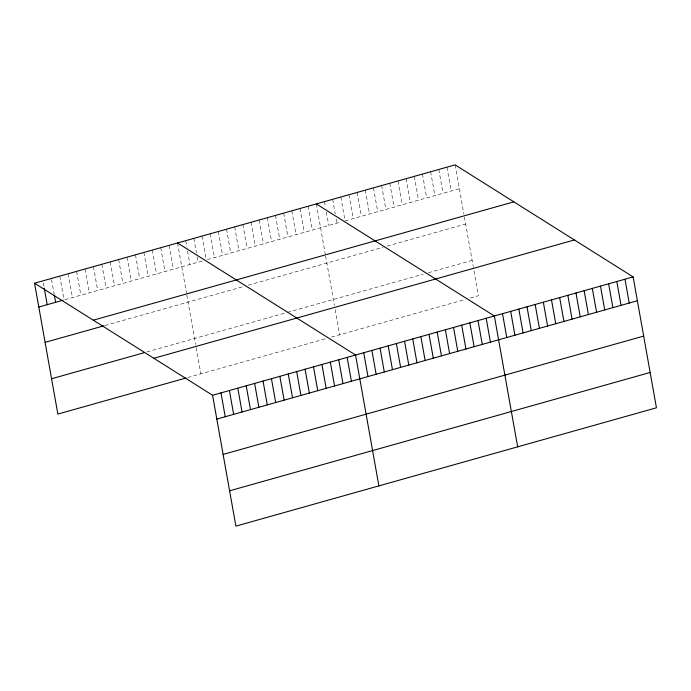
<?xml version="1.0" encoding="UTF-8"?>
<svg xmlns="http://www.w3.org/2000/svg" width="691" height="691" viewBox="0 0 691 691"><rect width="100%" height="100%" fill="white"/><g stroke="black" fill="none" stroke-linecap="round" stroke-linejoin="round"><path stroke-width="0.52" stroke-dasharray="3.46 2.59" d="M64.963 299.678L203.214 260.775M207.3 259.626L340.983 222.018M345.068 220.87L459.36 188.703M104.902 325.53L243.189 286.627M248.285 285.184L382.995 247.283M387.072 246.134L465.648 224.022M146.898 351.926L286.402 312.678M287.421 312.392L423.151 274.197M428.256 272.764L472.134 260.421M187.771 377.519L326.368 338.521M331.473 337.087L465.155 299.471M470.26 298.037L478.422 295.739L473.387 267.477M455.11 164.873L463.851 213.934M464.395 216.965L473.214 266.476M446.947 167.17L451.197 191.001M438.785 169.468L443.035 193.299M430.623 171.765L434.864 195.596M422.46 174.063L426.701 197.894M414.298 176.36L418.539 200.191M406.127 178.658L410.376 202.489M397.964 180.947L402.214 204.786M389.802 183.245L394.051 207.084M381.639 185.542L385.88 209.382M373.477 187.84L377.718 211.679M365.314 190.137L369.555 213.977M357.143 192.435L361.393 216.274M348.981 194.732L353.231 218.572M340.818 197.03L344.878 219.833M332.656 199.328L335.239 213.839M336.163 219.021L336.897 223.158M324.494 201.625L325.418 206.808M326.333 211.99L328.735 225.456M316.331 203.923L325.245 253.994M325.608 256.015L334.427 305.526M335.144 309.559L339.635 334.79M308.16 206.22L312.41 230.051M299.998 208.518L304.247 232.349M291.835 210.815L296.085 234.646M283.673 213.113L287.914 236.944M275.51 215.411L279.751 239.241M267.348 217.708L271.589 241.539M259.177 220.006L263.426 243.837M251.014 222.295L255.264 246.134M242.852 224.592L247.102 248.432M234.69 226.89L238.931 250.729M226.527 229.187L230.768 253.027M218.365 231.485L222.606 255.325M210.194 233.783L214.443 257.622M202.031 236.08L206.091 258.883M193.869 238.378L196.451 252.889M197.194 257.035L198.118 262.217M185.706 240.675L186.812 246.894M187.555 251.04L189.947 264.515M177.544 242.973L186.458 293.044M186.82 295.066L195.639 344.576M196.175 347.599L200.856 373.84M169.131 245.34L173.372 269.17M160.718 247.706L164.968 271.537M152.305 250.073L156.555 273.904M143.901 252.44L148.142 276.27M135.488 254.806L139.729 278.637M127.075 257.173L131.316 281.004M118.662 259.54L122.912 283.37M110.249 261.906L114.499 285.746M101.836 264.273L106.086 288.112M93.432 266.64L97.673 290.479M85.019 269.006L89.26 292.846M76.606 271.373L80.856 295.212M68.193 273.74L72.443 297.579M59.78 276.106L64.03 299.946M51.557 279.51L54.14 294.02M43.334 282.913L44.25 288.095"/><path stroke-width="1.04" d="M34.55 283.206L455.11 164.873L633.137 276.927L656.45 407.794L235.89 526.127L212.578 395.261L34.55 283.206L57.863 414.073L185.896 378.046M38.8 307.046L63.097 300.205M93.302 320.183L513.862 201.85M45.088 342.365L103.97 325.798M51.566 378.754L144.091 352.721M153.825 358.284L574.394 239.95M212.578 395.261L633.137 276.927M216.819 419.1L637.387 300.758M223.115 454.419L643.675 336.085M229.593 490.809L650.162 372.475M316.331 203.923L494.35 315.977L517.663 446.844M177.544 242.973L355.571 355.027L378.875 485.894M624.975 279.224L629.225 303.055M616.813 281.522L621.054 305.353M608.65 283.82L612.891 307.65M600.488 286.117L604.729 309.948M592.317 288.415L596.566 312.246M584.154 290.712L588.404 314.543M575.992 293.01L580.241 316.841M567.829 295.307L572.07 319.138M559.667 297.605L563.908 321.436M551.504 299.894L555.745 323.733M543.333 302.192L547.583 326.031M535.171 304.489L539.421 328.329M527.008 306.787L531.258 330.626M518.846 309.084L523.087 332.924M510.684 311.382L514.925 335.221M502.521 313.679L506.762 337.519M486.188 318.275L490.437 342.105M478.025 320.572L482.275 344.403M469.863 322.87L474.104 346.701M461.7 325.167L465.941 348.998M453.538 327.465L457.779 351.296M445.367 329.762L449.616 353.593M437.204 332.06L441.454 355.891M429.042 334.358L433.292 358.188M420.879 336.655L425.12 360.486M412.717 338.953L416.958 362.784M404.555 341.242L408.796 365.081M396.384 343.539L400.633 367.379M388.221 345.837L392.471 369.676M380.059 348.134L384.308 371.974M371.896 350.432L376.137 374.272M363.734 352.73L367.975 376.569M347.158 357.394L351.399 381.233M338.745 359.761L342.986 383.6M330.333 362.127L334.582 385.967M321.92 364.494L326.169 388.333M313.515 366.861L317.756 390.7M305.102 369.227L309.343 393.067M296.689 371.594L300.93 395.433M288.277 373.961L292.526 397.8M279.864 376.327L284.113 400.167M271.451 378.694L275.7 402.533M263.046 381.061L267.287 404.9M254.634 383.427L258.875 407.267M246.221 385.794L250.47 409.633M237.808 388.161L242.057 412M229.395 390.527L233.644 414.367M220.99 392.894L225.231 416.733M54.33 295.057L55.617 302.312M44.25 288.095L47.204 304.679"/></g></svg>
